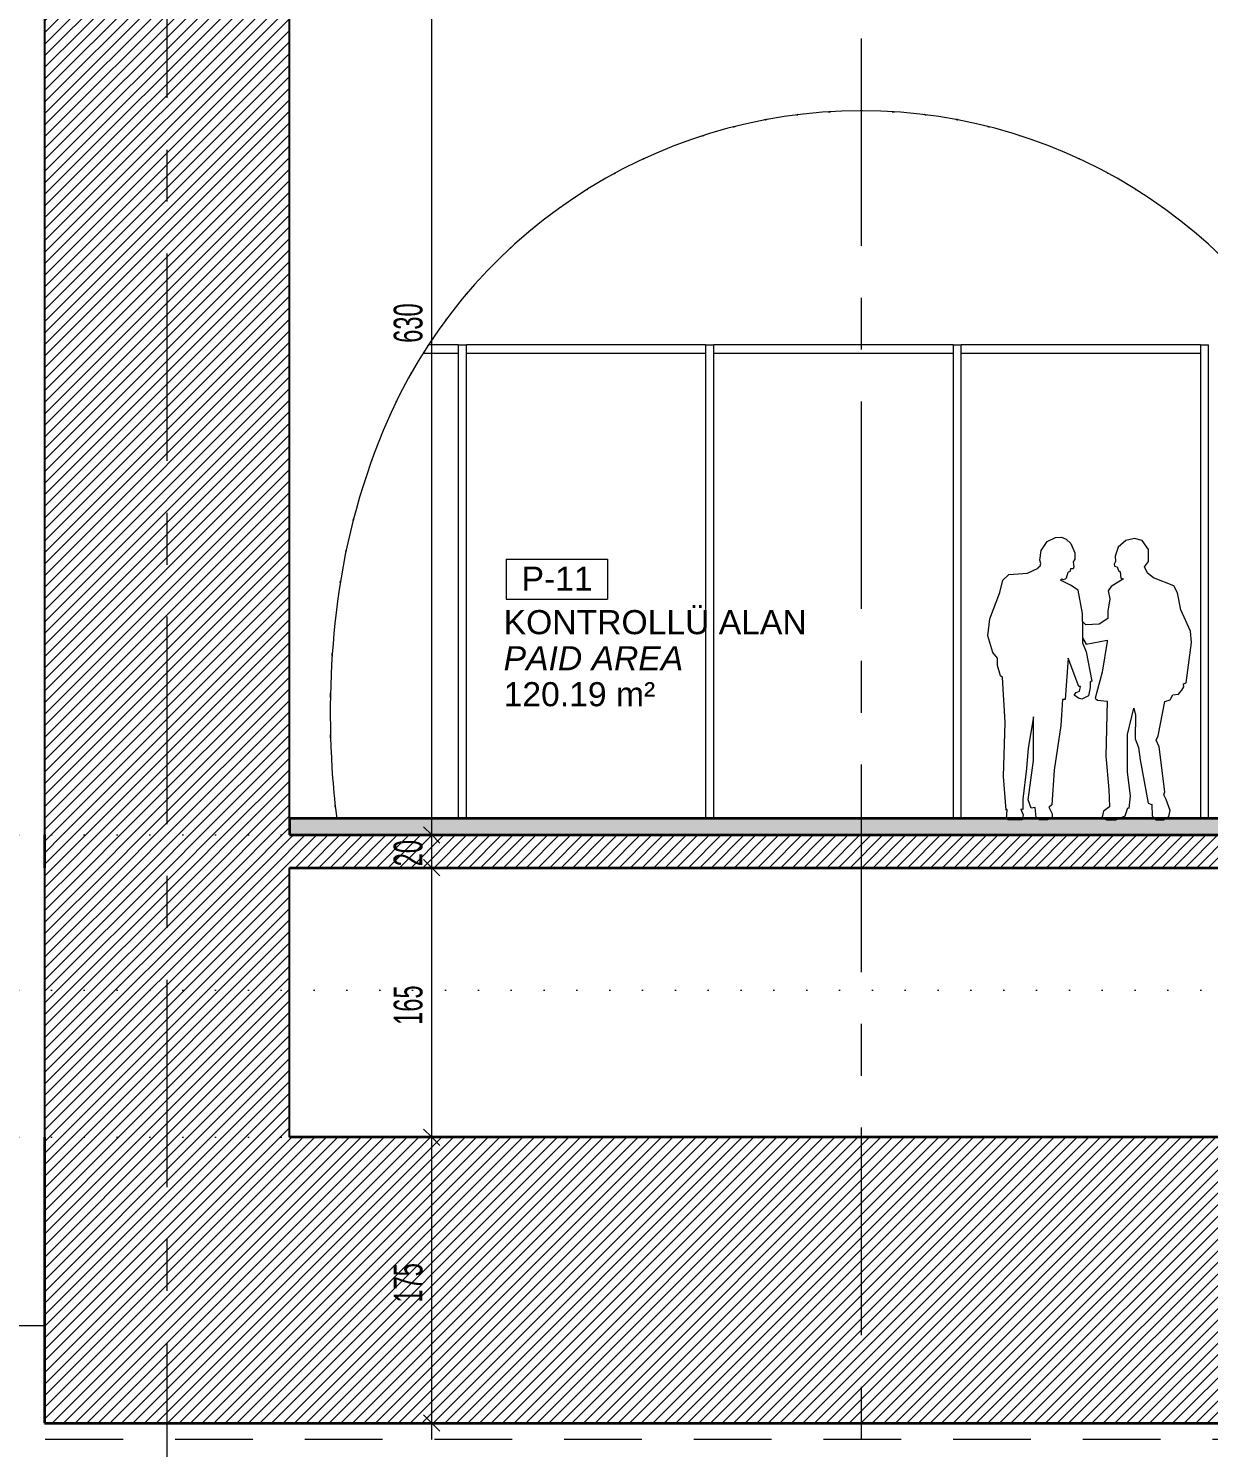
# Model space of a CAD drawing. Header units: centimetres. Extents: x -15511 to 6948, y 9649 to 14173.
# Drawn here: x -6822 to -6099, y 10560 to 11429 of the extents above; entities that cross this region are included whole.
import ezdxf

# ---------------------------------------------------------------- set-up
doc = ezdxf.new("R2010")
doc.units = ezdxf.units.CM
doc.header["$LTSCALE"] = 200
for name, pattern in [('Dot 1mm', [0.1, 0, -0.1]), ('Grid Line 1_4_', [1.11125, 0.635, -0.15875, 0.15875, -0.15875]), ('Overhead', [0.396875, 0.238125, -0.15875])]:
    doc.linetypes.add(name, pattern=pattern)
for name, color, linetype, lineweight in [('A-ANNO-DIMS', 211, 'Continuous', 9), ('A-ANNO-DIMS-100', 211, 'Continuous', 9), ('A-AREA-IDEN', 2, 'Continuous', 9), ('A-DETL', 90, 'Continuous', 9), ('A-FLOR', 192, 'Continuous', 9), ('A-FLOR-LEVL', 51, 'Continuous', 9), ('A-FLOR-OVHD', 1, 'Overhead', 9), ('A-FLOR-PATT', 8, 'Continuous', 35), ('A-GLAZ-CWMG', 51, 'Continuous', 9), ('A-WALL', 113, 'Continuous', 9), ('A-WALL-PATT', 111, 'Continuous', 25), ('S-GRID', 1, 'Continuous', 9)]:
    doc.layers.add(name, color=color, linetype=linetype, lineweight=lineweight)
doc.styles.add('Arial_2', font='arial.ttf', dxfattribs={"height": 14.752994})
doc.styles.add('Arial_I', font='ariali.ttf', dxfattribs={"height": 14.752994})
doc.styles.add('Swis721 LtCn BT', font='swisscl.ttf', dxfattribs={"width": 0.8, "height": 17.639445})
doc.dimstyles.new('IUAS_DIMENSION_INSIDE_100', dxfattribs={"dimscale": 30.48, "dimtxt": 18, "dimasz": 0.328084, "dimexe": 0.328084, "dimexo": 0.0625, "dimgap": 0, "dimtad": 1, "dimdec": 0, "dimdsep": 46, "dimtxsty": 'Swis721 LtCn BT', "dimblk1": 'OBLIQUE', "dimblk2": 'OBLIQUE', "dimsah": 1, "dimcen": 0.09, "dimdle": 0.328084, "dimazin": 0, "dimtfac": 1, "dimtdec": 4, "dimtix": 1, "dimtmove": 0, "dimatfit": 3, "dimfxl": 0.656168, "dimfxlon": 1, "dimtvp": 1, "dimtolj": 1, "dimtzin": 0, "dimarcsym": 2})
pattern_1 = [(45, (-4285.505, 12015), (-3.535534, 3.535534), [])]

# ---------------------------------------------------------------- blocks, each defined once
blk = doc.blocks.new('p1 tüneli2 - p1 tüneli-1427850-A')
at = {"layer": 'A-FLOR', "linetype": 'Overhead'}
blk.add_line((-9713.42, 10634.8), (-6811.98, 10634.8), dxfattribs=at)
for points in [[(-6369.97, 11372.98), (-6370.39, 11372.9), (-6370.82, 11372.82), (-6371.24, 11372.74)], [(-6370.9, 11372.81), (-6370.63, 11372.86), (-6370.36, 11372.91), (-6370.08, 11372.96)], [(-6351.76, 11375.83), (-6351.45, 11375.87), (-6351.14, 11375.91), (-6350.83, 11375.94)], [(-6350.59, 11375.97), (-6350.82, 11375.95), (-6351.04, 11375.92), (-6351.27, 11375.89)], [(-6332.28, 11377.68), (-6331.81, 11377.71), (-6331.34, 11377.74), (-6330.86, 11377.77)], [(-6311.26, 11378.33), (-6311.74, 11378.34), (-6312.22, 11378.34), (-6312.7, 11378.33)], [(-6293.1, 11377.77), (-6292.63, 11377.74), (-6292.16, 11377.71), (-6291.68, 11377.68)], [(-6272.69, 11375.89), (-6272.92, 11375.92), (-6273.15, 11375.95), (-6273.38, 11375.97)], [(-6273.14, 11375.94), (-6272.83, 11375.91), (-6272.52, 11375.87), (-6272.21, 11375.83)], [(-6252.72, 11372.74), (-6253.15, 11372.82), (-6253.57, 11372.9), (-6254, 11372.98)], [(-6253.88, 11372.96), (-6253.61, 11372.91), (-6253.34, 11372.86), (-6253.07, 11372.81)], [(-6409.23, 11363.04), (-6408.91, 11363.14), (-6408.59, 11363.24), (-6408.27, 11363.34)], [(-6390.42, 11368.47), (-6389.99, 11368.58), (-6389.56, 11368.69), (-6389.13, 11368.8)], [(-6234.84, 11368.8), (-6234.41, 11368.69), (-6233.98, 11368.58), (-6233.55, 11368.47)], [(-6215.7, 11363.34), (-6215.38, 11363.24), (-6215.06, 11363.14), (-6214.74, 11363.03)], [(-6445.22, 11348.94), (-6445.32, 11348.9), (-6445.42, 11348.85), (-6445.53, 11348.8)], [(-6445.4, 11348.86), (-6445.26, 11348.93), (-6445.11, 11349), (-6444.97, 11349.06)], [(-6179, 11349.06), (-6178.85, 11349), (-6178.71, 11348.93), (-6178.57, 11348.86)], [(-6178.44, 11348.8), (-6178.54, 11348.85), (-6178.64, 11348.9), (-6178.74, 11348.94)], [(-6462.94, 11340.04), (-6463.01, 11340), (-6463.09, 11339.96), (-6463.16, 11339.92)], [(-6463.09, 11339.96), (-6462.85, 11340.09), (-6462.61, 11340.22), (-6462.38, 11340.35)], [(-6161.59, 11340.35), (-6161.35, 11340.22), (-6161.12, 11340.09), (-6160.88, 11339.96)], [(-6160.81, 11339.92), (-6160.88, 11339.96), (-6160.95, 11340), (-6161.03, 11340.04)], [(-6480.12, 11330.02), (-6479.85, 11330.18), (-6479.59, 11330.35), (-6479.32, 11330.52)], [(-6144.65, 11330.52), (-6144.38, 11330.35), (-6144.11, 11330.18), (-6143.84, 11330.02)], [(-6143.77, 11329.97), (-6143.88, 11330.04), (-6143.98, 11330.1), (-6144.09, 11330.17)], [(-6496.14, 11319.29), (-6496.27, 11319.2), (-6496.39, 11319.11), (-6496.52, 11319.02)], [(-6496.47, 11319.05), (-6496.2, 11319.25), (-6495.93, 11319.44), (-6495.65, 11319.64)], [(-6128.31, 11319.64), (-6128.04, 11319.44), (-6127.77, 11319.25), (-6127.49, 11319.05)], [(-6127.45, 11319.02), (-6127.57, 11319.11), (-6127.7, 11319.2), (-6127.82, 11319.29)], [(-6512.1, 11307.1), (-6511.83, 11307.32), (-6511.56, 11307.54), (-6511.29, 11307.76)], [(-6112.68, 11307.76), (-6112.41, 11307.54), (-6112.14, 11307.32), (-6111.87, 11307.1)], [(-6526.94, 11294.21), (-6526.68, 11294.45), (-6526.42, 11294.69), (-6526.16, 11294.93)], [(-6540.97, 11280.42), (-6540.72, 11280.68), (-6540.47, 11280.94), (-6540.21, 11281.2)], [(-6554.11, 11265.78), (-6553.87, 11266.06), (-6553.63, 11266.35), (-6553.39, 11266.63)], [(-6566.32, 11250.35), (-6566.09, 11250.65), (-6565.87, 11250.96), (-6565.64, 11251.26)], [(-6577.54, 11234.19), (-6577.34, 11234.51), (-6577.13, 11234.83), (-6576.93, 11235.14)], [(-6587.73, 11217.41), (-6587.56, 11217.71), (-6587.39, 11218.01), (-6587.22, 11218.3)], [(-6596.79, 11200.13), (-6596.69, 11200.35), (-6596.58, 11200.57), (-6596.47, 11200.79)], [(-6611.46, 11165.07), (-6611.54, 11164.84), (-6611.63, 11164.61), (-6611.71, 11164.38)], [(-6617.53, 11146.99), (-6617.65, 11146.6), (-6617.77, 11146.22), (-6617.88, 11145.83)], [(-6622.84, 11128.38), (-6622.93, 11128.01), (-6623.03, 11127.63), (-6623.12, 11127.26)], [(-6623.08, 11127.43), (-6623, 11127.74), (-6622.92, 11128.05), (-6622.84, 11128.36)], [(-6627.5, 11108.44), (-6627.41, 11108.85), (-6627.33, 11109.26), (-6627.24, 11109.68)], [(-6630.99, 11089.49), (-6630.94, 11089.83), (-6630.88, 11090.18), (-6630.82, 11090.53)], [(-6635.94, 11044.57), (-6635.9, 11045.23), (-6635.85, 11045.9), (-6635.8, 11046.56)], [(-6637.01, 11019.23), (-6636.99, 11020.07), (-6636.98, 11020.91), (-6636.96, 11021.74)], [(-6636.88, 10994.38), (-6636.9, 10995.05), (-6636.92, 10995.72), (-6636.93, 10996.38)], [(-6633.9, 10951.69), (-6633.95, 10952.16), (-6634, 10952.62), (-6634.05, 10953.09)]]:
    blk.add_open_spline(points, degree=3, dxfattribs=at)
blk.add_open_spline([(-6479.88, 11330.17), (-6479.95, 11330.12), (-6480.05, 11330.06), (-6480.16, 11329.99), (-6480.19, 11329.97)], degree=3, knots=[0.7286309118, 0.7286309118, 0.7286309118, 0.7286309118, 0.7289823009, 0.7291557621, 0.7291557621, 0.7291557621, 0.7291557621], dxfattribs=at)
blk = doc.blocks.new('Rectangular Mullion - 50 x 150mm-V3-A')
at = {"layer": 'A-GLAZ-CWMG'}
for p, q in [((-6558.75, 11235), (-6577, 11235)), ((-6558.75, 11235), (-6558.75, 11230)), ((-6580.08, 11230), (-6558.75, 11230))]:
    blk.add_line(p, q, dxfattribs=at)
blk = doc.blocks.new('Rectangular Mullion - 50 x 150mm-V1-A')
at = {"layer": 'A-GLAZ-CWMG'}
for p, q in [((-11248.05, 11230), (-11248.05, 11235)), ((-11101.62, 11235), (-11248.05, 11235)), ((-11101.62, 11235), (-11101.62, 11230)), ((-11248.05, 11230), (-11101.62, 11230))]:
    blk.add_line(p, q, dxfattribs=at)
blk = doc.blocks.new('Rectangular Mullion - 50 x 150mm-1526373-A')
at = {"layer": 'A-GLAZ-CWMG'}
for p, q in [((-11253.05, 11235), (-11248.05, 11235)), ((-11253.05, 11235), (-11253.05, 10945)), ((-11248.05, 10945), (-11248.05, 11235))]:
    blk.add_line(p, q, dxfattribs=at)
blk = doc.blocks.new('IUAS_A_ROOM_100S - No_İsmi_Alan-1315501-A')
at = {"layer": 'A-AREA-IDEN'}
for p, q in [((-5449.6, 12705.39), (-5449.6, 12681.02)), ((-5449.6, 12705.39), (-5387.59, 12705.39)), ((-5387.59, 12705.39), (-5387.59, 12681.02)), ((-5449.6, 12681.02), (-5387.59, 12681.02))]:
    blk.add_line(p, q, dxfattribs=at)
blk = doc.blocks.new('DIMBLOCK18-A')
at = {"layer": 'A-ANNO-DIMS-100', "transparency": 16777216}
for p, q in [((-6594.93, 10750), (-6564.93, 10750)), ((-6574.93, 10750), (-6594.93, 10750)), ((-6574.93, 10750), (-6579.93, 10755)), ((-6574.93, 10565), (-6574.93, 10750)), ((-6574.93, 10750), (-6569.93, 10745)), ((-6594.93, 10575), (-6564.93, 10575)), ((-6574.93, 10575), (-6594.93, 10575)), ((-6574.93, 10575), (-6579.93, 10580)), ((-6574.93, 10575), (-6569.93, 10570))]:
    blk.add_line(p, q, dxfattribs=at)
at = {"layer": 'A-ANNO-DIMS-100', "color": 0, "transparency": 16777216, "insert": (-6598.29, 10648.79), "char_height": 17.639, "width": 32.9143, "attachment_point": 1, "rotation": 90, "line_spacing_factor": 0.971848, "style": 'Swis721 LtCn BT'}
blk.add_mtext('175', dxfattribs=at)
blk = doc.blocks.new('_Oblique')
at = {"color": 0, "linetype": 'ByBlock', "lineweight": -2}
blk.add_line((-0.5, -0.5), (0.5, 0.5), dxfattribs=at)
blk = doc.blocks.new('DIMBLOCK19-A')
at = {"layer": 'A-ANNO-DIMS-100', "transparency": 16777216}
for p, q in [((-6594.93, 10915), (-6564.93, 10915)), ((-6574.93, 10915), (-6594.93, 10915)), ((-6574.93, 10915), (-6579.93, 10920)), ((-6574.93, 10750), (-6574.93, 10915)), ((-6574.93, 10915), (-6569.93, 10910)), ((-6594.93, 10750), (-6564.93, 10750)), ((-6574.93, 10750), (-6594.93, 10750)), ((-6574.93, 10750), (-6579.93, 10755)), ((-6574.93, 10750), (-6569.93, 10745))]:
    blk.add_line(p, q, dxfattribs=at)
at = {"layer": 'A-ANNO-DIMS-100', "color": 0, "transparency": 16777216, "insert": (-6598.29, 10818.79), "char_height": 17.639, "width": 32.9143, "attachment_point": 1, "rotation": 90, "line_spacing_factor": 0.971848, "style": 'Swis721 LtCn BT'}
blk.add_mtext('165', dxfattribs=at)
blk = doc.blocks.new('DIMBLOCK20-A')
at = {"layer": 'A-ANNO-DIMS-100', "transparency": 16777216}
for p, q in [((-6574.93, 10935), (-6579.93, 10940)), ((-6594.93, 10935), (-6564.93, 10935)), ((-6574.93, 10935), (-6594.93, 10935)), ((-6574.93, 10915), (-6574.93, 10935)), ((-6574.93, 10935), (-6569.93, 10930)), ((-6594.93, 10915), (-6564.93, 10915)), ((-6574.93, 10915), (-6594.93, 10915)), ((-6574.93, 10915), (-6579.93, 10920)), ((-6574.93, 10915), (-6569.93, 10910))]:
    blk.add_line(p, q, dxfattribs=at)
at = {"layer": 'A-ANNO-DIMS-100', "color": 0, "transparency": 16777216, "insert": (-6598.29, 10915.86), "char_height": 17.639, "width": 21.9429, "attachment_point": 1, "rotation": 90, "line_spacing_factor": 0.971848, "style": 'Swis721 LtCn BT'}
blk.add_mtext('20', dxfattribs=at)
blk = doc.blocks.new('DIMBLOCK21-A')
at = {"layer": 'A-ANNO-DIMS-100', "transparency": 16777216}
for p, q in [((-6594.93, 11565), (-6564.93, 11565)), ((-6574.93, 11565), (-6594.93, 11565)), ((-6574.93, 11565), (-6579.93, 11570)), ((-6574.93, 10935), (-6574.93, 11565)), ((-6574.93, 11565), (-6569.93, 11560)), ((-6574.93, 10935), (-6579.93, 10940)), ((-6594.93, 10935), (-6564.93, 10935)), ((-6574.93, 10935), (-6594.93, 10935)), ((-6574.93, 10935), (-6569.93, 10930))]:
    blk.add_line(p, q, dxfattribs=at)
at = {"layer": 'A-ANNO-DIMS-100', "color": 0, "transparency": 16777216, "insert": (-6598.29, 11236.29), "char_height": 17.639, "width": 32.9143, "attachment_point": 1, "rotation": 90, "line_spacing_factor": 0.971848, "style": 'Swis721 LtCn BT'}
blk.add_mtext('630', dxfattribs=at)

msp = doc.modelspace()

# ---------------------------------------------------------------- hatches: boundary and pattern name
at = {"layer": 'A-FLOR-PATT', "lineweight": 9}
h = msp.add_hatch(dxfattribs=at)
h.set_pattern_fill('FP_2', color=256, style=0, pattern_type=2)
h.set_pattern_definition([(50, (-4285.505, 12015), (72.87376, -6.37607), [7.62, -83.82]), (355, (-4285.505, 12015), (-14.097, 76.42244), [6.096, -67.056]), (100.451, (-4279.43, 12014.47), (58.77696, 70.04687), [6.476, -71.236]), (46.184, (-4285.505, 12035.32), (108.4314, -16.81745), [11.43, -125.73]), (96.636, (-4276.47, 12033.92), (94.961, 98.9709), [9.714, -106.854]), (351.184, (-4285.5, 12035.32), (94.9623, 98.9702), [9.144, -100.584]), (21, (-4275.345, 12030.24), (60.64565, -40.90654), [7.62, -83.82]), (326, (-4275.345, 12030.24), (24.72083, 73.67493), [6.096, -67.056]), (71.451, (-4270.29, 12026.83), (85.3669, 32.76874), [6.476, -71.236]), (37.5, (-4285.505, 12015), (1.235525, 33.82243), [3.353, -62.89, 3.353, -64.719, -67.31]), (37.5, (-4285.505, 12015), (1.235525, 33.82243), [-134.315, 3.353, -63.957]), (7.5, (-4285.505, 12015), (26.72815, 40.07255), [3.353, -35.458, 3.353, -61.366, -25.654]), (7.5, (-4285.505, 12015), (26.72815, 40.07255), [-103.53, 3.353, -22.301]), (327.5, (-4308.16, 12015), (54.23632, -2.29212), [3.353, -22.047, 3.353, -75.895, -105.156]), (327.5, (-4308.16, 12015), (54.23632, -2.29212), [-104.648, 3.353, -101.803]), (317.5, (-4318.32, 12015), (59.25158, 10.17014), [3.353, -29.667, 3.353, -49.276, -74.676]), (317.5, (-4318.32, 12015), (59.25158, 10.17014), [-85.649, 3.353, -71.323])])
h.paths.add_polyline_path([(5363.17, 10935), (5388.02, 10935), (5388.02, 10945), (4668.02, 10945), (4668.02, 10935), (5320.31, 10935)], flags=0)
h.paths.add_polyline_path([(-14311.98, 10935), (-11851.98, 10935), (-11851.98, 10945), (-14311.98, 10945)], flags=0)
h.paths.add_polyline_path([(4634.46, 10935), (4648.02, 10935), (4648.02, 10945), (2928.02, 10945), (2928.02, 10935), (4591.59, 10935)], flags=0)
h.paths.add_polyline_path([(-11331.63, 10935), (-9952.98, 10935), (-9952.98, 10945), (-11331.63, 10945)], flags=0)
h.paths.add_polyline_path([(2405.44, 10935), (2407.66, 10935), (2407.66, 10945), (1078.02, 10945), (1078.02, 10935), (2233.98, 10935)], flags=0)
h.paths.add_polyline_path([(-6661.98, 10935), (-5501.98, 10935), (-5501.98, 10945), (-6661.98, 10945)], flags=0)
h.paths.add_polyline_path([(-852.36, 10935), (-811.98, 10935), (-811.98, 10945), (-5141.98, 10945), (-5141.98, 10935), (-938.09, 10935)], flags=0)
h = msp.add_hatch(dxfattribs=at)
h.set_pattern_fill('FP_1', color=256, style=0, pattern_type=2)
h.set_pattern_definition(pattern_1)
h.paths.add_polyline_path([(-14311.98, 10915), (-11851.98, 10915), (-11851.98, 10935), (-14311.98, 10935)], flags=0)
h.paths.add_polyline_path([(5363.17, 10915), (5388.02, 10915), (5388.02, 10935), (2928.02, 10935), (2928.02, 10915), (5320.31, 10915)], flags=0)
h.paths.add_polyline_path([(-11331.63, 10915), (-9952.98, 10915), (-9952.98, 10935), (-11331.63, 10935)], flags=0)
h.paths.add_polyline_path([(2405.44, 10915), (2407.66, 10915), (2407.66, 10935), (1078.02, 10935), (1078.02, 10915), (2233.98, 10915)], flags=0)
h.paths.add_polyline_path([(-6811.98, 10915), (-661.98, 10915), (-661.98, 10935), (-6811.98, 10935)], flags=0)
h = msp.add_hatch(dxfattribs=at)
h.set_pattern_fill('FP_1', color=256, style=0, pattern_type=2)
h.set_pattern_definition(pattern_1)
h.paths.add_polyline_path([(-6811.98, 10575), (-661.98, 10575), (-661.98, 10750), (-6811.98, 10750), (-6811.98, 10706.04)], flags=0)
at = {"layer": 'A-WALL-PATT', "lineweight": 9}
h = msp.add_hatch(dxfattribs=at)
h.set_pattern_fill('FP_1', color=256, style=0, pattern_type=2)
h.set_pattern_definition(pattern_1)
h.paths.add_polyline_path([(-6811.98, 10750), (-6661.98, 10750), (-6661.98, 10915), (-6811.98, 10915), (-6811.98, 10787.08)], flags=0)
h.paths.add_polyline_path([(-6767.83, 10935), (-6661.98, 10935), (-6661.98, 11565), (-6811.98, 11565), (-6811.98, 10935)], flags=0)
h.paths.add_polyline_path([(-6661.98, 12072.74), (-6661.98, 12265), (-6811.98, 12265), (-6811.98, 12072.74), (-6682.09, 12072.74)], flags=0)
h.paths.add_polyline_path([(-6811.98, 12330), (-6661.98, 12330), (-6661.98, 12930), (-6811.98, 12930), (-6811.98, 12651.02)], flags=0)

# ---------------------------------------------------------------- linework, layer by layer
at = {"layer": 'A-DETL'}
for p, q in [((-6201.97, 11109.15), (-6198.3, 11114.63)), ((-6198.3, 11114.63), (-6193.12, 11117.07)), ((-6193.12, 11117.07), (-6189.56, 11117.26)), ((-6189.56, 11117.26), (-6186.6, 11116.12)), ((-6186.6, 11116.12), (-6183.86, 11113.46)), ((-6183.86, 11113.46), (-6181.4, 11107.72)), ((-6150.07, 11115.22), (-6154.83, 11111.18)), ((-6144.83, 11116.43), (-6150.07, 11115.22)), ((-6140.11, 11115.3), (-6144.83, 11116.43)), ((-6136.18, 11109.79), (-6140.11, 11115.3)), ((-6202.86, 11103.32), (-6201.97, 11109.15)), ((-6202.2, 11101.17), (-6202.86, 11103.32)), ((-6181.4, 11103.9), (-6182.41, 11102.29)), ((-6181.4, 11107.72), (-6181.4, 11103.9)), ((-6154.83, 11111.18), (-6156.71, 11105.59)), ((-6156.71, 11105.59), (-6156.41, 11102.51)), ((-6136.31, 11102.34), (-6136.18, 11109.79)), ((-6225.49, 11090.98), (-6221.83, 11094.43)), ((-6221.83, 11094.43), (-6210.23, 11095.24)), ((-6210.23, 11095.24), (-6203.84, 11098.36)), ((-6203.84, 11098.36), (-6203.74, 11098.73)), ((-6203.74, 11098.73), (-6202.65, 11099.86)), ((-6202.65, 11099.86), (-6202.2, 11101.17)), ((-6186.36, 11092.42), (-6185.4, 11095.85)), ((-6184.4, 11096.16), (-6185.4, 11095.85)), ((-6183.92, 11098.01), (-6184.4, 11096.16)), ((-6183.62, 11097.84), (-6183.92, 11098.01)), ((-6182.4, 11097.84), (-6183.62, 11097.84)), ((-6182.41, 11102.29), (-6182.21, 11100.57)), ((-6181.91, 11099.14), (-6182.4, 11097.84)), ((-6182.21, 11100.57), (-6181.91, 11099.14)), ((-6156.41, 11102.51), (-6157.28, 11100.81)), ((-6157.28, 11100.81), (-6157.16, 11099.6)), ((-6157.16, 11099.6), (-6155.47, 11099.2)), ((-6155.47, 11099.2), (-6154.57, 11096.95)), ((-6154.57, 11096.95), (-6153.66, 11096.14)), ((-6153.66, 11096.14), (-6153.28, 11092.17)), ((-6138.79, 11099.22), (-6136.31, 11102.34)), ((-6136.97, 11095.28), (-6138.79, 11099.22)), ((-6133.24, 11092.45), (-6136.97, 11095.28)), ((-6227.35, 11083.4), (-6225.49, 11090.98)), ((-6190.2, 11091.08), (-6189.34, 11091.78)), ((-6184.08, 11087.96), (-6190.2, 11091.08)), ((-6189.34, 11091.78), (-6188.41, 11091.47)), ((-6188.41, 11091.47), (-6187.09, 11091.73)), ((-6187.09, 11091.73), (-6186.36, 11092.42)), ((-6179.28, 11084.84), (-6184.08, 11087.96)), ((-6159.19, 11087.05), (-6160.86, 11084.42)), ((-6151.5, 11091.78), (-6159.19, 11087.05)), ((-6153.28, 11092.17), (-6151.5, 11091.78)), ((-6120.82, 11087.53), (-6133.24, 11092.45)), ((-6118.47, 11083.28), (-6120.82, 11087.53)), ((-6233.44, 11067.34), (-6227.35, 11083.4)), ((-6176.63, 11070.51), (-6179.28, 11084.84)), ((-6159.9, 11079.66), (-6161.06, 11071.94)), ((-6160.86, 11084.42), (-6159.9, 11079.66)), ((-6116.39, 11072.9), (-6118.47, 11083.28)), ((-6176.63, 11065.63), (-6176.63, 11070.51)), ((-6161.06, 11071.94), (-6161.19, 11067.59)), ((-6110.62, 11059.71), (-6116.39, 11072.9)), ((-6234.53, 11056.99), (-6233.44, 11067.34)), ((-6174.62, 11063.6), (-6176.63, 11065.63)), ((-6176.63, 11065.63), (-6176.63, 11055.65)), ((-6166.55, 11064.01), (-6174.62, 11063.6)), ((-6161.19, 11067.59), (-6166.55, 11064.01)), ((-6109.96, 11052.8), (-6110.62, 11059.71)), ((-6231.55, 11046.66), (-6234.53, 11056.99)), ((-6176.63, 11055.65), (-6174.33, 11051.83)), ((-6176.63, 11055.65), (-6176.63, 11052.64)), ((-6176.63, 11052.64), (-6174.5, 11047.14)), ((-6174.33, 11051.83), (-6161.57, 11054.16)), ((-6161.59, 11053.38), (-6164.63, 11034.72)), ((-6161.57, 11054.16), (-6161.59, 11053.38)), ((-6113.12, 11028.2), (-6109.96, 11052.8)), ((-6228.6, 11043.17), (-6231.55, 11046.66)), ((-6228.6, 11038.71), (-6228.6, 11043.17)), ((-6185.37, 11043.19), (-6187.18, 11017.92)), ((-6178.87, 11025.99), (-6185.37, 11043.19)), ((-6174.5, 11047.14), (-6171.01, 11029.26)), ((-6226.8, 11032.37), (-6228.6, 11038.71)), ((-6164.63, 11034.72), (-6168.82, 11018.78)), ((-6225.54, 11031.45), (-6226.8, 11032.37)), ((-6224.08, 11003.91), (-6225.54, 11031.45)), ((-6177.82, 11025.91), (-6178.87, 11025.99)), ((-6178.51, 11023.04), (-6177.82, 11025.91)), ((-6171.93, 11025.35), (-6173.05, 11020.27)), ((-6171.01, 11029.26), (-6171.93, 11028.47)), ((-6171.93, 11028.47), (-6171.93, 11025.35)), ((-6115.76, 11023.75), (-6114.55, 11025.66)), ((-6114.74, 11027.56), (-6113.12, 11028.2)), ((-6114.55, 11025.66), (-6114.74, 11027.56)), ((-6188.83, 11017.92), (-6190.01, 11002.01)), ((-6187.18, 11017.92), (-6188.83, 11017.92)), ((-6181.66, 11020.58), (-6180.59, 11022.16)), ((-6179.07, 11018.83), (-6181.66, 11020.58)), ((-6180.59, 11022.16), (-6178.51, 11023.04)), ((-6177.08, 11018.23), (-6179.07, 11018.83)), ((-6173.05, 11020.27), (-6177.08, 11018.23)), ((-6168.82, 11018.78), (-6167.42, 11017.47)), ((-6167.42, 11017.47), (-6161.5, 11016.95)), ((-6161.5, 11016.95), (-6162.35, 10983.34)), ((-6130.29, 10995.76), (-6126.3, 11016.64)), ((-6126.3, 11016.64), (-6122.95, 11017.78)), ((-6122.95, 11017.78), (-6122.52, 11018.59)), ((-6122.52, 11018.59), (-6121.29, 11020.84)), ((-6121.29, 11020.84), (-6117.92, 11021.17)), ((-6117.92, 11021.17), (-6115.76, 11023.75)), ((-6206.57, 11007.34), (-6209.88, 10988.06)), ((-6206.57, 10980.56), (-6206.57, 11007.34)), ((-6149.03, 10996.56), (-6145.22, 11012.59)), ((-6145.22, 11012.59), (-6144.31, 11008.38)), ((-6144.31, 11008.38), (-6144.47, 10993.81)), ((-6225.06, 10970.79), (-6224.08, 11003.91)), ((-6190.01, 11002.01), (-6193.92, 10974.77)), ((-6149.07, 10973.73), (-6149.03, 10996.56)), ((-6144.47, 10993.81), (-6142.39, 10988.66)), ((-6131.51, 10993.08), (-6130.29, 10995.76)), ((-6129.79, 10988.91), (-6131.51, 10993.08)), ((-6209.88, 10988.06), (-6210.97, 10975.62)), ((-6162.35, 10983.34), (-6160.5, 10962.95)), ((-6142.39, 10988.66), (-6141.39, 10980.92)), ((-6126.27, 10961.37), (-6129.79, 10988.91)), ((-6210.97, 10975.62), (-6213.23, 10956.86)), ((-6209.88, 10956.51), (-6206.57, 10980.56)), ((-6193.92, 10974.77), (-6195.34, 10953.55)), ((-6147.22, 10958.84), (-6149.07, 10973.73)), ((-6141.39, 10980.92), (-6136.41, 10954.51)), ((-6223.3, 10950.23), (-6225.06, 10970.79)), ((-6213.23, 10956.86), (-6213.23, 10950.62)), ((-6208.11, 10951.43), (-6209.88, 10956.51)), ((-6160.5, 10962.95), (-6160.07, 10952.2)), ((-6148.08, 10951.43), (-6147.22, 10958.84)), ((-6126.85, 10959.64), (-6126.27, 10961.37)), ((-6125.35, 10956.76), (-6126.85, 10959.64)), ((-6122.9, 10950.08), (-6125.35, 10956.76)), ((-6222.73, 10950.51), (-6223.3, 10950.23)), ((-6223.19, 10944.64), (-6222.73, 10950.51)), ((-6213.23, 10950.62), (-6214.41, 10950.88)), ((-6214.41, 10950.88), (-6212.98, 10947.34)), ((-6212.98, 10947.34), (-6213.63, 10944.36)), ((-6205.67, 10951.84), (-6208.11, 10951.43)), ((-6205.07, 10945.63), (-6205.67, 10951.84)), ((-6196.97, 10951.99), (-6197.3, 10952.03)), ((-6197.3, 10952.03), (-6195.32, 10947.86)), ((-6195.34, 10953.55), (-6196.97, 10951.99)), ((-6195.32, 10947.86), (-6195.32, 10945.78)), ((-6163.86, 10949.52), (-6164.68, 10946.13)), ((-6160.07, 10952.2), (-6163.86, 10949.52)), ((-6156.33, 10944.36), (-6150.6, 10946.69)), ((-6150.6, 10946.69), (-6149, 10951.68)), ((-6149, 10951.68), (-6148.08, 10951.43)), ((-6136.41, 10954.51), (-6134.31, 10953.74)), ((-6134.31, 10953.74), (-6134.03, 10946.81)), ((-6134.03, 10946.81), (-6131.82, 10944.36)), ((-6127.06, 10944.36), (-6123.81, 10946.38)), ((-6123.81, 10946.38), (-6122.9, 10950.08)), ((-6222.07, 10944.36), (-6223.19, 10944.64)), ((-6213.63, 10944.36), (-6222.07, 10944.36)), ((-6203.06, 10944.36), (-6205.07, 10945.63)), ((-6197.98, 10944.36), (-6203.06, 10944.36)), ((-6195.32, 10945.78), (-6197.98, 10944.36)), ((-6164.68, 10946.13), (-6161.75, 10944.36)), ((-6161.75, 10944.36), (-6156.33, 10944.36)), ((-6131.82, 10944.36), (-6127.06, 10944.36))]:
    msp.add_line(p, q, dxfattribs=at)
at = {"layer": 'A-FLOR', "lineweight": 35}
for p, q in [((-5501.98, 10945), (-6661.98, 10945)), ((-6661.98, 10945), (-6661.98, 10935)), ((-6811.98, 10935), (-6811.98, 10915)), ((-6661.98, 10935), (-811.98, 10935)), ((-6661.98, 10915), (-811.98, 10915)), ((-6811.98, 10750), (-6811.98, 10575)), ((-811.98, 10750), (-6661.98, 10750)), ((-6811.98, 10575), (-661.98, 10575))]:
    msp.add_line(p, q, dxfattribs=at)
at = {"layer": 'A-FLOR-LEVL', "linetype": 'Dot 1mm'}
for p, q in [((-15511.05, 10935), (6947.94, 10935)), ((-15511.05, 10840), (6947.94, 10840)), ((-15511.05, 10750), (6947.94, 10750))]:
    msp.add_line(p, q, dxfattribs=at)
at = {"layer": 'A-FLOR-OVHD'}
msp.add_line((-651.98, 10565), (-6821.98, 10565), dxfattribs=at)
at = {"layer": 'A-WALL', "lineweight": 25}
for p, q in [((-6811.98, 11565), (-6811.98, 10935)), ((-6661.98, 10945), (-6661.98, 11565)), ((-6811.98, 10915), (-6811.98, 10750)), ((-6661.98, 10750), (-6661.98, 10915))]:
    msp.add_line(p, q, dxfattribs=at)
at = {"layer": 'A-WALL'}
for centre, radius, start, end in [((-6311.98, 11061.63), 316.7, 22.45904, 157.54096), ((-6219.81, 11023.53), 416.44, 157.54096, 173.45521), ((-6104.79, 11009.53), 532.3, 173.36934, 184.27235), ((-6206.83, 11001.26), 429.93, 184.18649, 187.52116)]:
    msp.add_arc(centre, radius, start, end, dxfattribs=at)
at = {"layer": 'S-GRID', "linetype": 'Grid Line 1_4_'}
for p, q in [((-6736.98, 10497.19), (-6736.98, 14082.84)), ((-6311.98, 9739.86), (-6311.98, 11898.64))]:
    msp.add_line(p, q, dxfattribs=at)

# ---------------------------------------------------------------- block references
at = {"layer": 'A-AREA-IDEN'}
msp.add_blockref('IUAS_A_ROOM_100S - No_İsmi_Alan-1315501-A', (-1079.72, -1601.63), dxfattribs=at)
at = {"layer": 'A-FLOR', "linetype": 'Overhead'}
msp.add_blockref('p1 tüneli2 - p1 tüneli-1427850-A', (0, 0), dxfattribs=at)
at = {"layer": 'A-GLAZ-CWMG'}
for name, p in [('Rectangular Mullion - 50 x 150mm-V3-A', (0, 0)), ('Rectangular Mullion - 50 x 150mm-1526373-A', (4694.3, 0)), ('Rectangular Mullion - 50 x 150mm-V1-A', (4694.3, 0)), ('Rectangular Mullion - 50 x 150mm-1526373-A', (4845.73, 0)), ('Rectangular Mullion - 50 x 150mm-V1-A', (4845.73, 0)), ('Rectangular Mullion - 50 x 150mm-1526373-A', (4997.15, 0)), ('Rectangular Mullion - 50 x 150mm-V1-A', (4997.15, 0)), ('Rectangular Mullion - 50 x 150mm-1526373-A', (5148.58, 0))]:
    msp.add_blockref(name, p, dxfattribs=at)

# ---------------------------------------------------------------- texts
at = {"layer": 'A-AREA-IDEN', "char_height": 14.753, "line_spacing_factor": 0.938532}
for s, insert, width, attachment_point, style in [('P-11', (-6498.21, 11099.28), 51.84, 2, 'Arial_2'), ('KONTROLLÜ ALAN', (-6530.97, 11072.67), 220.68, 1, 'Arial_2'), ('PAID AREA', (-6530.97, 11050.56), 131.22, 1, 'Arial_I'), ('120.19 m²', (-6530.97, 11028.57), 110.52, 1, 'Arial_2')]:
    msp.add_mtext(s, dxfattribs=dict(at, insert=insert, width=width, attachment_point=attachment_point, style=style))

# ---------------------------------------------------------------- dimensions: what is measured, and where the dimension line sits
at = {"layer": 'A-ANNO-DIMS'}
for base, p1, p2, override, picture, middle in [((-6574.93, 11565), (-6594.93, 10935), (-6594.93, 11565), {"dimpost": '<>', "dimfxl": 630}, 'DIMBLOCK21-A', (-6583.98, 11250)), ((-6574.93, 10935), (-6594.93, 10915), (-6594.93, 10935), {"dimpost": '<>', "dimfxl": 20}, 'DIMBLOCK20-A', (-6583.97, 10925)), ((-6574.93, 10915), (-6594.93, 10750), (-6594.93, 10915), {"dimpost": '<>', "dimfxl": 165}, 'DIMBLOCK19-A', (-6583.97, 10832.5)), ((-6574.93, 10750), (-6594.93, 10575), (-6594.93, 10750), {"dimpost": '<>', "dimfxl": 175}, 'DIMBLOCK18-A', (-6583.93, 10662.5))]:
    dim = msp.add_linear_dim(base=base, p1=p1, p2=p2, angle=90, dimstyle='IUAS_DIMENSION_INSIDE_100', override=override, dxfattribs=at)
    dim.commit()
    dim.dimension.update_dxf_attribs({"geometry": picture, "text_midpoint": middle})

doc.saveas('drawing.dxf')
